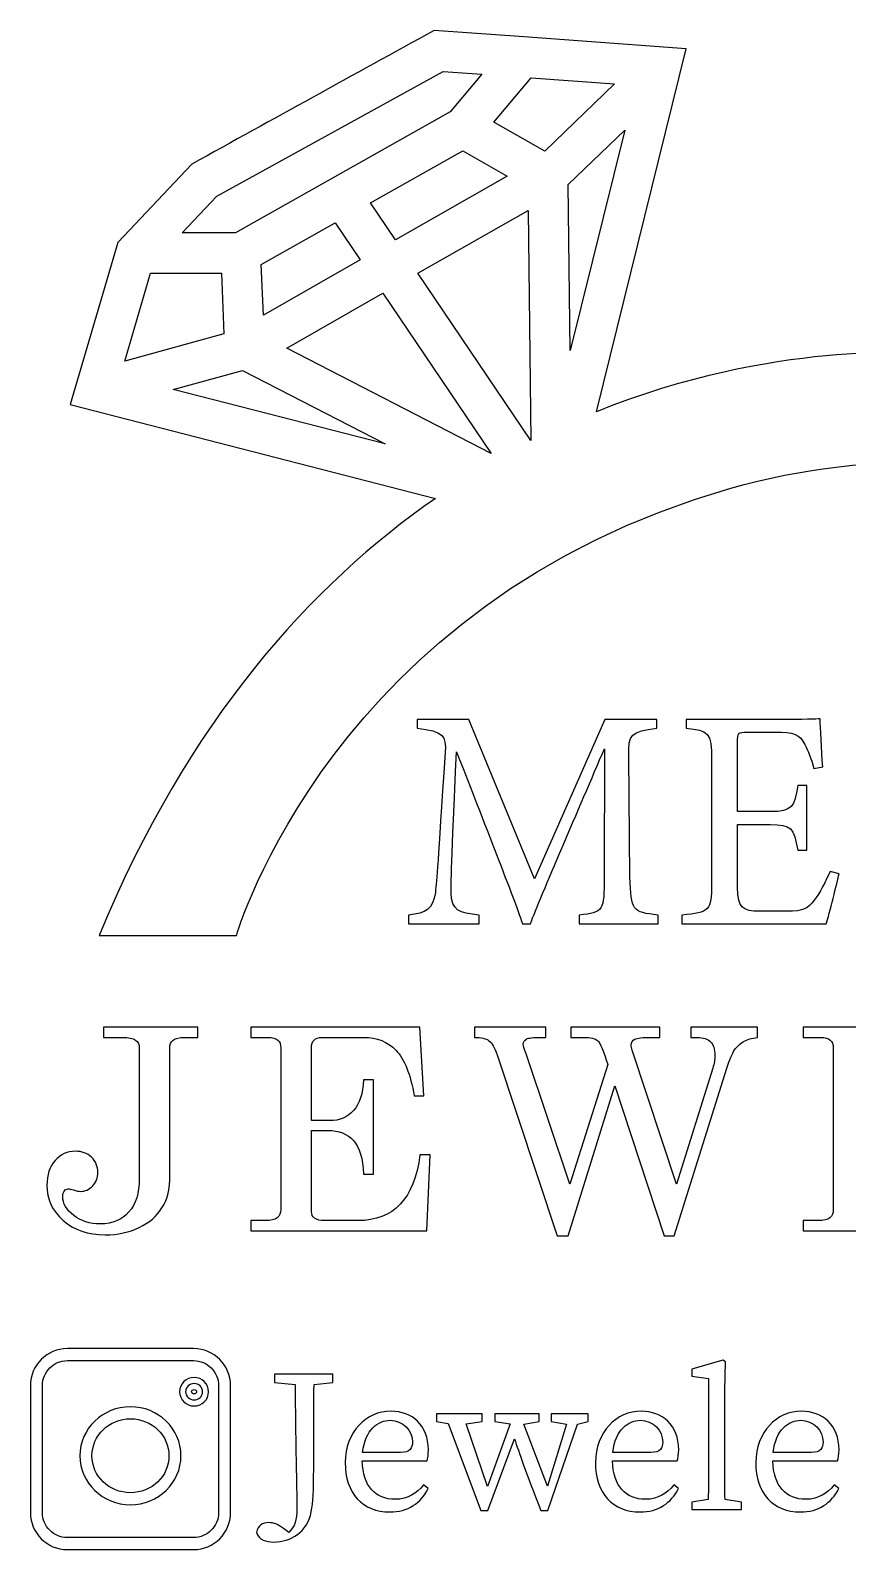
# Model space of a CAD drawing. Header units: millimetres. Extents: x -17.1 to 16.5, y -15.5 to 14.9.
# Drawn here: x -17.11 to -0.79, y -15.49 to 14.86 of the extents above; entities that cross this region are included whole.
import ezdxf

# ---------------------------------------------------------------- set-up
doc = ezdxf.new("R2010")
doc.units = ezdxf.units.MM
doc.header["$MEASUREMENT"] = 0
doc.layers.add('Layer 1', color=7, linetype='Continuous')

msp = doc.modelspace()

# ---------------------------------------------------------------- linework, layer by layer
at = {"layer": 'Layer 1', "color": 250}
for points, knots in [([(-7.252, 14.7258), (-7.252, 14.7258), (-4.0092, 14.49), (-4.0092, 14.49), (-4.0092, 14.49), (-5.8052, 7.2392), (-5.8052, 7.2392), (-2.2416, 8.6706), (0.6882, 8.3965), (0.6882, 8.3965), (12.1917, 7.9929), (15.6627, -3.2279), (15.6627, -3.2279), (15.6627, -3.2279), (13.241, -3.2279), (13.241, -3.2279), (11.4279, 1.6344), (8.1954, 4.0357), (5.4645, 5.2215), (2.7535, 6.399), (-0.2757, 6.5172), (-3.1186, 5.708), (-11.08, 3.4419), (-12.9946, -3.2279), (-12.9946, -3.2279), (-12.9946, -3.2279), (-15.7391, -3.2279), (-15.7391, -3.2279), (-13.9593, 1.0712), (-11.4967, 3.7901), (-9.0196, 5.5075), (-9.0196, 5.5075), (-16.3179, 7.3804), (-16.3179, 7.3804), (-16.3179, 7.3804), (-15.3662, 10.6161), (-15.3662, 10.6161), (-15.3662, 10.6161), (-13.8843, 12.1853), (-13.8843, 12.1853), (-12.2714, 13.0768), (-10.6577, 13.9672), (-9.0433, 14.856), (-9.0433, 14.856), (-7.252, 14.7258), (-7.252, 14.7258)], [0, 0, 0, 0, 0.0666667, 0.0666667, 0.0666667, 0.1333333, 0.1333333, 0.1333333, 0.2, 0.2, 0.2, 0.2666667, 0.2666667, 0.2666667, 0.3333333, 0.3333333, 0.3333333, 0.4, 0.4, 0.4, 0.4666667, 0.4666667, 0.4666667, 0.5333333, 0.5333333, 0.5333333, 0.6, 0.6, 0.6, 0.6666667, 0.6666667, 0.6666667, 0.7333333, 0.7333333, 0.7333333, 0.8, 0.8, 0.8, 0.8666667, 0.8666667, 0.8666667, 0.9333333, 0.9333333, 0.9333333, 1, 1, 1, 1]), ([(-13.3872, 11.5411), (-13.3872, 11.5411), (-14.0749, 10.8129), (-14.0749, 10.8129), (-14.0749, 10.8129), (-13.0139, 10.8129), (-13.0139, 10.8129), (-13.0139, 10.8129), (-8.7268, 13.2294), (-8.7268, 13.2294), (-8.7268, 13.2294), (-8.0942, 13.9806), (-8.0942, 13.9806), (-8.0942, 13.9806), (-8.864, 14.0365), (-8.864, 14.0365), (-8.864, 14.0365), (-13.3872, 11.5411), (-13.3872, 11.5411)], [0, 0, 0, 0, 0.1666667, 0.1666667, 0.1666667, 0.3333333, 0.3333333, 0.3333333, 0.5, 0.5, 0.5, 0.6666667, 0.6666667, 0.6666667, 0.8333333, 0.8333333, 0.8333333, 1, 1, 1, 1]), ([(-5.441, 13.7876), (-5.441, 13.7876), (-7.1065, 13.9087), (-7.1065, 13.9087), (-7.1065, 13.9087), (-7.8526, 13.0228), (-7.8526, 13.0228), (-7.8526, 13.0228), (-6.8357, 12.4427), (-6.8357, 12.4427), (-6.8357, 12.4427), (-5.441, 13.7876), (-5.441, 13.7876)], [0, 0, 0, 0, 0.25, 0.25, 0.25, 0.5, 0.5, 0.5, 0.75, 0.75, 0.75, 1, 1, 1, 1]), ([(-6.3304, 8.4615), (-6.3304, 8.4615), (-5.2395, 12.8658), (-5.2395, 12.8658), (-5.2395, 12.8658), (-6.3708, 11.7749), (-6.3708, 11.7749), (-6.3708, 11.7749), (-6.3304, 8.4615), (-6.3304, 8.4615)], [0, 0, 0, 0, 0.3333333, 0.3333333, 0.3333333, 0.6666667, 0.6666667, 0.6666667, 1, 1, 1, 1]), ([(-8.4703, 12.4505), (-8.4703, 12.4505), (-10.3182, 11.4088), (-10.3182, 11.4088), (-10.3182, 11.4088), (-9.8196, 10.6708), (-9.8196, 10.6708), (-9.8196, 10.6708), (-7.5853, 11.9441), (-7.5853, 11.9441), (-7.5853, 11.9441), (-8.4703, 12.4505), (-8.4703, 12.4505)], [0, 0, 0, 0, 0.25, 0.25, 0.25, 0.5, 0.5, 0.5, 0.75, 0.75, 0.75, 1, 1, 1, 1]), ([(-7.167, 11.2578), (-7.167, 11.2578), (-9.3686, 10.0032), (-9.3686, 10.0032), (-9.3686, 10.0032), (-7.111, 6.6614), (-7.111, 6.6614), (-7.111, 6.6614), (-7.167, 11.2578), (-7.167, 11.2578)], [0, 0, 0, 0, 0.3333333, 0.3333333, 0.3333333, 0.6666667, 0.6666667, 0.6666667, 1, 1, 1, 1]), ([(-11.0216, 11.0124), (-11.0216, 11.0124), (-12.4977, 10.1803), (-12.4977, 10.1803), (-12.4977, 10.1803), (-12.4551, 9.1689), (-12.4551, 9.1689), (-12.4551, 9.1689), (-10.5209, 10.2712), (-10.5209, 10.2712), (-10.5209, 10.2712), (-11.0216, 11.0124), (-11.0216, 11.0124)], [0, 0, 0, 0, 0.25, 0.25, 0.25, 0.5, 0.5, 0.5, 0.75, 0.75, 0.75, 1, 1, 1, 1]), ([(-14.7077, 10.0073), (-14.7077, 10.0073), (-15.2258, 8.2457), (-15.2258, 8.2457), (-15.2258, 8.2457), (-13.2431, 8.7956), (-13.2431, 8.7956), (-13.2431, 8.7956), (-13.2942, 10.0073), (-13.2942, 10.0073), (-13.2942, 10.0073), (-14.7077, 10.0073), (-14.7077, 10.0073)], [0, 0, 0, 0, 0.25, 0.25, 0.25, 0.5, 0.5, 0.5, 0.75, 0.75, 0.75, 1, 1, 1, 1]), ([(-10.0698, 9.6036), (-10.0698, 9.6036), (-11.9867, 8.5112), (-11.9867, 8.5112), (-11.9867, 8.5112), (-7.9088, 6.4046), (-7.9088, 6.4046), (-7.9088, 6.4046), (-10.0698, 9.6036), (-10.0698, 9.6036)], [0, 0, 0, 0, 0.3333333, 0.3333333, 0.3333333, 0.6666667, 0.6666667, 0.6666667, 1, 1, 1, 1]), ([(-14.2593, 7.6802), (-14.2593, 7.6802), (-10.0261, 6.5938), (-10.0261, 6.5938), (-10.0261, 6.5938), (-12.8733, 8.0646), (-12.8733, 8.0646), (-12.8733, 8.0646), (-14.2593, 7.6802), (-14.2593, 7.6802)], [0, 0, 0, 0, 0.3333333, 0.3333333, 0.3333333, 0.6666667, 0.6666667, 0.6666667, 1, 1, 1, 1]), ([(-6.1503, -2.9925), (-6.1503, -2.9925), (-6.1503, -2.8166), (-6.1503, -2.8166), (-5.6639, -2.7665), (-5.6459, -2.7287), (-5.652, -2.0566), (-5.652, -2.0566), (-5.6459, 0.5064), (-5.6459, 0.5064), (-6.1324, -0.6432), (-6.9155, -2.4397), (-7.1231, -2.9925), (-7.1231, -2.9925), (-7.2774, -2.9925), (-7.2774, -2.9925), (-7.4791, -2.4211), (-8.1494, -0.6933), (-8.6002, 0.4436), (-8.7011, -1.7551), (-8.707, -2.2511), (-8.707, -2.3708), (-8.7011, -2.7224), (-8.5528, -2.7728), (-8.1494, -2.8166), (-8.1494, -2.8166), (-8.1494, -2.9925), (-8.1494, -2.9925), (-8.1494, -2.9925), (-9.5553, -2.9925), (-9.5553, -2.9925), (-9.5553, -2.9925), (-9.5553, -2.8166), (-9.5553, -2.8166), (-9.2112, -2.7789), (-9.0688, -2.7036), (-9.0213, -2.3646), (-8.9859, -2.0879), (-8.9798, -1.8618), (-8.8256, 0.4311), (-8.8019, 0.7578), (-8.8613, 0.8646), (-9.3832, 0.9149), (-9.3832, 0.9149), (-9.3832, 1.0907), (-9.3832, 1.0907), (-9.3832, 1.0907), (-8.351, 1.0907), (-8.351, 1.0907), (-8.351, 1.0907), (-7.0401, -2.094), (-7.0401, -2.094), (-7.0401, -2.094), (-5.6342, 1.0907), (-5.6342, 1.0907), (-5.6342, 1.0907), (-4.5961, 1.0907), (-4.5961, 1.0907), (-4.5961, 1.0907), (-4.5961, 0.9149), (-4.5961, 0.9149), (-5.1063, 0.8519), (-5.1715, 0.7956), (-5.1598, 0.3557), (-5.1598, 0.3557), (-5.1359, -2.0566), (-5.1359, -2.0566), (-5.1122, -2.7287), (-5.0944, -2.7601), (-4.5723, -2.8166), (-4.5723, -2.8166), (-4.5723, -2.9925), (-4.5723, -2.9925), (-4.5723, -2.9925), (-6.1503, -2.9925), (-6.1503, -2.9925)], [0, 0, 0, 0, 0.04, 0.04, 0.04, 0.08, 0.08, 0.08, 0.12, 0.12, 0.12, 0.16, 0.16, 0.16, 0.2, 0.2, 0.2, 0.24, 0.24, 0.24, 0.28, 0.28, 0.28, 0.32, 0.32, 0.32, 0.36, 0.36, 0.36, 0.4, 0.4, 0.4, 0.44, 0.44, 0.44, 0.48, 0.48, 0.48, 0.52, 0.52, 0.52, 0.56, 0.56, 0.56, 0.6, 0.6, 0.6, 0.64, 0.64, 0.64, 0.68, 0.68, 0.68, 0.72, 0.72, 0.72, 0.76, 0.76, 0.76, 0.8, 0.8, 0.8, 0.84, 0.84, 0.84, 0.88, 0.88, 0.88, 0.92, 0.92, 0.92, 0.96, 0.96, 0.96, 1, 1, 1, 1]), ([(-0.9583, -1.9939), (-0.994, -2.1572), (-1.1541, -2.8041), (-1.2134, -2.9925), (-1.2134, -2.9925), (-4.0963, -2.9925), (-4.0963, -2.9925), (-4.0963, -2.9925), (-4.0963, -2.8166), (-4.0963, -2.8166), (-3.5447, -2.7728), (-3.5031, -2.7162), (-3.5031, -2.2009), (-3.5031, -2.2009), (-3.5031, 0.2803), (-3.5031, 0.2803), (-3.5031, 0.8394), (-3.5684, 0.8708), (-4.0134, 0.9149), (-4.0134, 0.9149), (-4.0134, 1.0907), (-4.0134, 1.0907), (-4.0134, 1.0907), (-2.1981, 1.0907), (-2.1981, 1.0907), (-1.6405, 1.0907), (-1.4091, 1.0969), (-1.3379, 1.1033), (-1.332, 0.9462), (-1.3083, 0.4752), (-1.2844, 0.1421), (-1.2844, 0.1421), (-1.4623, 0.1108), (-1.4623, 0.1108), (-1.5158, 0.3244), (-1.5752, 0.4562), (-1.6405, 0.5882), (-1.7355, 0.7956), (-1.8719, 0.8394), (-2.2277, 0.8394), (-2.2277, 0.8394), (-2.7912, 0.8394), (-2.7912, 0.8394), (-2.9752, 0.8394), (-2.987, 0.8206), (-2.987, 0.6385), (-2.987, 0.6385), (-2.987, -0.7498), (-2.987, -0.7498), (-2.987, -0.7498), (-2.3286, -0.7498), (-2.3286, -0.7498), (-1.8836, -0.7498), (-1.854, -0.6558), (-1.7829, -0.2286), (-1.7829, -0.2286), (-1.599, -0.2286), (-1.599, -0.2286), (-1.599, -0.2286), (-1.599, -1.5226), (-1.599, -1.5226), (-1.599, -1.5226), (-1.7829, -1.5226), (-1.7829, -1.5226), (-1.8601, -1.0702), (-1.9073, -1.0075), (-2.3345, -1.0075), (-2.3345, -1.0075), (-2.987, -1.0075), (-2.987, -1.0075), (-2.987, -1.0075), (-2.987, -2.2578), (-2.987, -2.2578), (-2.987, -2.6974), (-2.8565, -2.7348), (-2.5598, -2.7415), (-2.5598, -2.7415), (-2.0083, -2.7415), (-2.0083, -2.7415), (-1.6465, -2.7415), (-1.5872, -2.6849), (-1.4566, -2.5213), (-1.344, -2.3894), (-1.2194, -2.132), (-1.1362, -1.9436), (-1.1362, -1.9436), (-0.9583, -1.9939), (-0.9583, -1.9939)], [0, 0, 0, 0, 0.0344828, 0.0344828, 0.0344828, 0.0689655, 0.0689655, 0.0689655, 0.1034483, 0.1034483, 0.1034483, 0.137931, 0.137931, 0.137931, 0.1724138, 0.1724138, 0.1724138, 0.2068966, 0.2068966, 0.2068966, 0.2413793, 0.2413793, 0.2413793, 0.2758621, 0.2758621, 0.2758621, 0.3103448, 0.3103448, 0.3103448, 0.3448276, 0.3448276, 0.3448276, 0.3793103, 0.3793103, 0.3793103, 0.4137931, 0.4137931, 0.4137931, 0.4482759, 0.4482759, 0.4482759, 0.4827586, 0.4827586, 0.4827586, 0.5172414, 0.5172414, 0.5172414, 0.5517241, 0.5517241, 0.5517241, 0.5862069, 0.5862069, 0.5862069, 0.6206897, 0.6206897, 0.6206897, 0.6551724, 0.6551724, 0.6551724, 0.6896552, 0.6896552, 0.6896552, 0.7241379, 0.7241379, 0.7241379, 0.7586207, 0.7586207, 0.7586207, 0.7931034, 0.7931034, 0.7931034, 0.8275862, 0.8275862, 0.8275862, 0.862069, 0.862069, 0.862069, 0.8965517, 0.8965517, 0.8965517, 0.9310345, 0.9310345, 0.9310345, 0.9655172, 0.9655172, 0.9655172, 1, 1, 1, 1]), ([(-15.6494, -5.0541), (-15.6494, -5.0541), (-13.7638, -5.0541), (-13.7638, -5.0541), (-13.7638, -5.0541), (-13.7638, -5.2606), (-13.7638, -5.2606), (-13.7638, -5.2606), (-14.032, -5.2606), (-14.032, -5.2606), (-14.1377, -5.2606), (-14.2132, -5.2786), (-14.2584, -5.3156), (-14.3035, -5.3523), (-14.3261, -5.4056), (-14.3261, -5.4751), (-14.3261, -5.4751), (-14.3261, -8.116), (-14.3261, -8.116), (-14.3261, -8.3199), (-14.3779, -8.5037), (-14.4818, -8.6681), (-14.5855, -8.8325), (-14.7374, -8.9626), (-14.9372, -9.0589), (-15.1372, -9.1557), (-15.363, -9.2036), (-15.6147, -9.2036), (-15.957, -9.2036), (-16.2366, -9.1076), (-16.4538, -8.916), (-16.6709, -8.7242), (-16.7795, -8.4895), (-16.7795, -8.2123), (-16.7795, -8.007), (-16.7247, -7.8426), (-16.6151, -7.7195), (-16.5056, -7.5967), (-16.3711, -7.535), (-16.2116, -7.535), (-16.0809, -7.535), (-15.9734, -7.5748), (-15.8886, -7.6548), (-15.8041, -7.7346), (-15.7618, -7.8359), (-15.7618, -7.959), (-15.7618, -8.0655), (-15.7964, -8.1551), (-15.8655, -8.2274), (-15.9348, -8.3002), (-16.0146, -8.3362), (-16.105, -8.3362), (-16.1396, -8.3362), (-16.1877, -8.3269), (-16.2491, -8.3086), (-16.3009, -8.2941), (-16.3357, -8.2867), (-16.3529, -8.2867), (-16.3855, -8.2867), (-16.4116, -8.2998), (-16.4307, -8.3251), (-16.4518, -8.3509), (-16.4624, -8.3898), (-16.4624, -8.4409), (-16.4624, -8.5784), (-16.3898, -8.7037), (-16.2447, -8.817), (-16.0996, -8.9298), (-15.9213, -8.9859), (-15.71, -8.9859), (-15.4697, -8.9859), (-15.2804, -8.9069), (-15.1419, -8.7478), (-15.0035, -8.589), (-14.9343, -8.3676), (-14.9343, -8.0832), (-14.9343, -8.0832), (-14.9343, -5.4751), (-14.9343, -5.4751), (-14.9343, -5.4038), (-14.9598, -5.3502), (-15.0108, -5.3143), (-15.0618, -5.2783), (-15.1488, -5.2606), (-15.2718, -5.2606), (-15.2718, -5.2606), (-15.6494, -5.2606), (-15.6494, -5.2606), (-15.6494, -5.2606), (-15.6494, -5.0541), (-15.6494, -5.0541)], [0, 0, 0, 0, 0.0333333, 0.0333333, 0.0333333, 0.0666667, 0.0666667, 0.0666667, 0.1, 0.1, 0.1, 0.1333333, 0.1333333, 0.1333333, 0.1666667, 0.1666667, 0.1666667, 0.2, 0.2, 0.2, 0.2333333, 0.2333333, 0.2333333, 0.2666667, 0.2666667, 0.2666667, 0.3, 0.3, 0.3, 0.3333333, 0.3333333, 0.3333333, 0.3666667, 0.3666667, 0.3666667, 0.4, 0.4, 0.4, 0.4333333, 0.4333333, 0.4333333, 0.4666667, 0.4666667, 0.4666667, 0.5, 0.5, 0.5, 0.5333333, 0.5333333, 0.5333333, 0.5666667, 0.5666667, 0.5666667, 0.6, 0.6, 0.6, 0.6333333, 0.6333333, 0.6333333, 0.6666667, 0.6666667, 0.6666667, 0.7, 0.7, 0.7, 0.7333333, 0.7333333, 0.7333333, 0.7666667, 0.7666667, 0.7666667, 0.8, 0.8, 0.8, 0.8333333, 0.8333333, 0.8333333, 0.8666667, 0.8666667, 0.8666667, 0.9, 0.9, 0.9, 0.9333333, 0.9333333, 0.9333333, 0.9666667, 0.9666667, 0.9666667, 1, 1, 1, 1]), ([(-12.7087, -5.0541), (-12.7087, -5.0541), (-9.3297, -5.0541), (-9.3297, -5.0541), (-9.3297, -5.0541), (-9.2491, -6.428), (-9.2491, -6.428), (-9.2491, -6.428), (-9.4421, -6.428), (-9.4421, -6.428), (-9.5189, -5.9947), (-9.6404, -5.6917), (-9.8062, -5.5192), (-9.9723, -5.347), (-10.1886, -5.2606), (-10.4556, -5.2606), (-10.4556, -5.2606), (-11.2904, -5.2606), (-11.2904, -5.2606), (-11.3576, -5.2606), (-11.4086, -5.2779), (-11.4431, -5.3129), (-11.4777, -5.3477), (-11.4949, -5.4011), (-11.4949, -5.4723), (-11.4949, -5.4723), (-11.4949, -6.9237), (-11.4949, -6.9237), (-11.4949, -6.9237), (-11.1297, -6.9237), (-11.1297, -6.9237), (-10.9341, -6.9237), (-10.7757, -6.8565), (-10.654, -6.7225), (-10.5322, -6.5885), (-10.4666, -6.3828), (-10.4571, -6.1058), (-10.4571, -6.1058), (-10.2581, -6.1058), (-10.2581, -6.1058), (-10.2581, -6.1058), (-10.2581, -7.9922), (-10.2581, -7.9922), (-10.2581, -7.9922), (-10.4571, -7.9922), (-10.4571, -7.9922), (-10.4666, -7.6799), (-10.5331, -7.4563), (-10.6569, -7.3215), (-10.7804, -7.1867), (-10.9486, -7.1191), (-11.1614, -7.1191), (-11.1614, -7.1191), (-11.4949, -7.1191), (-11.4949, -7.1191), (-11.4949, -7.1191), (-11.4949, -8.7383), (-11.4949, -8.7383), (-11.4949, -8.7972), (-11.4742, -8.842), (-11.433, -8.8734), (-11.3917, -8.9045), (-11.3232, -8.9203), (-11.227, -8.9203), (-11.227, -8.9203), (-10.5679, -8.9203), (-10.5679, -8.9203), (-9.8517, -8.9203), (-9.4393, -8.4829), (-9.3297, -7.6094), (-9.3297, -7.6094), (-9.122, -7.6094), (-9.122, -7.6094), (-9.122, -7.6094), (-9.1942, -9.1267), (-9.1942, -9.1267), (-9.1942, -9.1267), (-12.7087, -9.1267), (-12.7087, -9.1267), (-12.7087, -9.1267), (-12.7087, -8.9203), (-12.7087, -8.9203), (-12.7087, -8.9203), (-12.4175, -8.9203), (-12.4175, -8.9203), (-12.3042, -8.9203), (-12.2243, -8.9013), (-12.1783, -8.864), (-12.1321, -8.8262), (-12.1089, -8.7715), (-12.1089, -8.6998), (-12.1089, -8.6998), (-12.1089, -5.4723), (-12.1089, -5.4723), (-12.1089, -5.4011), (-12.1292, -5.3477), (-12.1694, -5.3129), (-12.2099, -5.2779), (-12.2733, -5.2606), (-12.3597, -5.2606), (-12.3597, -5.2606), (-12.7087, -5.2606), (-12.7087, -5.2606), (-12.7087, -5.2606), (-12.7087, -5.0541), (-12.7087, -5.0541)], [0, 0, 0, 0, 0.0285714, 0.0285714, 0.0285714, 0.0571429, 0.0571429, 0.0571429, 0.0857143, 0.0857143, 0.0857143, 0.1142857, 0.1142857, 0.1142857, 0.1428571, 0.1428571, 0.1428571, 0.1714286, 0.1714286, 0.1714286, 0.2, 0.2, 0.2, 0.2285714, 0.2285714, 0.2285714, 0.2571429, 0.2571429, 0.2571429, 0.2857143, 0.2857143, 0.2857143, 0.3142857, 0.3142857, 0.3142857, 0.3428571, 0.3428571, 0.3428571, 0.3714286, 0.3714286, 0.3714286, 0.4, 0.4, 0.4, 0.4285714, 0.4285714, 0.4285714, 0.4571429, 0.4571429, 0.4571429, 0.4857143, 0.4857143, 0.4857143, 0.5142857, 0.5142857, 0.5142857, 0.5428571, 0.5428571, 0.5428571, 0.5714286, 0.5714286, 0.5714286, 0.6, 0.6, 0.6, 0.6285714, 0.6285714, 0.6285714, 0.6571429, 0.6571429, 0.6571429, 0.6857143, 0.6857143, 0.6857143, 0.7142857, 0.7142857, 0.7142857, 0.7428571, 0.7428571, 0.7428571, 0.7714286, 0.7714286, 0.7714286, 0.8, 0.8, 0.8, 0.8285714, 0.8285714, 0.8285714, 0.8571429, 0.8571429, 0.8571429, 0.8857143, 0.8857143, 0.8857143, 0.9142857, 0.9142857, 0.9142857, 0.9428571, 0.9428571, 0.9428571, 0.9714286, 0.9714286, 0.9714286, 1, 1, 1, 1]), ([(-8.2399, -5.0541), (-8.2399, -5.0541), (-6.8158, -5.0541), (-6.8158, -5.0541), (-6.8158, -5.0541), (-6.8158, -5.2606), (-6.8158, -5.2606), (-6.8158, -5.2606), (-6.9164, -5.2606), (-6.9164, -5.2606), (-7.0657, -5.2606), (-7.1609, -5.2715), (-7.2023, -5.2935), (-7.2435, -5.3156), (-7.2642, -5.3505), (-7.2642, -5.3982), (-7.2642, -5.4314), (-7.2497, -5.4832), (-7.2209, -5.5551), (-7.2209, -5.5551), (-7.2035, -5.6074), (-7.2035, -5.6074), (-7.2035, -5.6074), (-6.3357, -8.1928), (-6.3357, -8.1928), (-6.3357, -8.1928), (-5.574, -5.805), (-5.574, -5.805), (-5.6629, -5.5336), (-5.7307, -5.3749), (-5.7778, -5.329), (-5.8248, -5.2835), (-5.9181, -5.2606), (-6.0582, -5.2606), (-6.0582, -5.2606), (-6.317, -5.2606), (-6.317, -5.2606), (-6.317, -5.2606), (-6.317, -5.0541), (-6.317, -5.0541), (-6.317, -5.0541), (-4.5383, -5.0541), (-4.5383, -5.0541), (-4.5383, -5.0541), (-4.5383, -5.2606), (-4.5383, -5.2606), (-4.5383, -5.2606), (-4.7225, -5.2606), (-4.7225, -5.2606), (-4.8837, -5.2606), (-4.9885, -5.2729), (-5.0366, -5.2976), (-5.0844, -5.3224), (-5.1085, -5.3597), (-5.1085, -5.4095), (-5.1085, -5.4479), (-5.1027, -5.4832), (-5.0911, -5.5164), (-5.0911, -5.5164), (-4.2079, -8.1928), (-4.2079, -8.1928), (-4.2079, -8.1928), (-3.4809, -5.8773), (-3.4809, -5.8773), (-3.4521, -5.7873), (-3.4376, -5.7012), (-3.4376, -5.6184), (-3.4376, -5.4956), (-3.467, -5.4052), (-3.5255, -5.3473), (-3.5841, -5.2896), (-3.6718, -5.2606), (-3.7887, -5.2606), (-3.7887, -5.2606), (-3.9212, -5.2606), (-3.9212, -5.2606), (-3.9212, -5.2606), (-3.9212, -5.0541), (-3.9212, -5.0541), (-3.9212, -5.0541), (-2.5835, -5.0541), (-2.5835, -5.0541), (-2.5835, -5.0541), (-2.5835, -5.2606), (-2.5835, -5.2606), (-2.7008, -5.2754), (-2.7941, -5.3023), (-2.8634, -5.3417), (-2.9326, -5.3809), (-2.9927, -5.4377), (-3.0438, -5.511), (-3.0948, -5.5848), (-3.146, -5.7066), (-3.1981, -5.8773), (-3.1981, -5.8773), (-4.2486, -9.223), (-4.2486, -9.223), (-4.2486, -9.223), (-4.4538, -9.223), (-4.4538, -9.223), (-4.4538, -9.223), (-5.4347, -6.2301), (-5.4347, -6.2301), (-5.4347, -6.2301), (-6.3704, -9.223), (-6.3704, -9.223), (-6.3704, -9.223), (-6.5863, -9.223), (-6.5863, -9.223), (-6.5863, -9.223), (-7.787, -5.6074), (-7.787, -5.6074), (-7.8352, -5.4662), (-7.8894, -5.3728), (-7.95, -5.328), (-8.0106, -5.2828), (-8.1074, -5.2606), (-8.2399, -5.2606), (-8.2399, -5.2606), (-8.2399, -5.0541), (-8.2399, -5.0541)], [0, 0, 0, 0, 0.025, 0.025, 0.025, 0.05, 0.05, 0.05, 0.075, 0.075, 0.075, 0.1, 0.1, 0.1, 0.125, 0.125, 0.125, 0.15, 0.15, 0.15, 0.175, 0.175, 0.175, 0.2, 0.2, 0.2, 0.225, 0.225, 0.225, 0.25, 0.25, 0.25, 0.275, 0.275, 0.275, 0.3, 0.3, 0.3, 0.325, 0.325, 0.325, 0.35, 0.35, 0.35, 0.375, 0.375, 0.375, 0.4, 0.4, 0.4, 0.425, 0.425, 0.425, 0.45, 0.45, 0.45, 0.475, 0.475, 0.475, 0.5, 0.5, 0.5, 0.525, 0.525, 0.525, 0.55, 0.55, 0.55, 0.575, 0.575, 0.575, 0.6, 0.6, 0.6, 0.625, 0.625, 0.625, 0.65, 0.65, 0.65, 0.675, 0.675, 0.675, 0.7, 0.7, 0.7, 0.725, 0.725, 0.725, 0.75, 0.75, 0.75, 0.775, 0.775, 0.775, 0.8, 0.8, 0.8, 0.825, 0.825, 0.825, 0.85, 0.85, 0.85, 0.875, 0.875, 0.875, 0.9, 0.9, 0.9, 0.925, 0.925, 0.925, 0.95, 0.95, 0.95, 0.975, 0.975, 0.975, 1, 1, 1, 1]), ([(-1.6724, -5.0541), (-1.6724, -5.0541), (1.7062, -5.0541), (1.7062, -5.0541), (1.7062, -5.0541), (1.7875, -6.428), (1.7875, -6.428), (1.7875, -6.428), (1.5939, -6.428), (1.5939, -6.428), (1.5174, -5.9947), (1.3961, -5.6917), (1.2301, -5.5192), (1.064, -5.347), (0.8476, -5.2606), (0.5803, -5.2606), (0.5803, -5.2606), (-0.2542, -5.2606), (-0.2542, -5.2606), (-0.3215, -5.2606), (-0.3725, -5.2779), (-0.4069, -5.3129), (-0.4415, -5.3477), (-0.4587, -5.4011), (-0.4587, -5.4723), (-0.4587, -5.4723), (-0.4587, -6.9237), (-0.4587, -6.9237), (-0.4587, -6.9237), (-0.0935, -6.9237), (-0.0935, -6.9237), (0.102, -6.9237), (0.2606, -6.8565), (0.3823, -6.7225), (0.5038, -6.5885), (0.5693, -6.3828), (0.5789, -6.1058), (0.5789, -6.1058), (0.7781, -6.1058), (0.7781, -6.1058), (0.7781, -6.1058), (0.7781, -7.9922), (0.7781, -7.9922), (0.7781, -7.9922), (0.5789, -7.9922), (0.5789, -7.9922), (0.5693, -7.6799), (0.5032, -7.4563), (0.3791, -7.3215), (0.2558, -7.1867), (0.0875, -7.1191), (-0.1252, -7.1191), (-0.1252, -7.1191), (-0.4587, -7.1191), (-0.4587, -7.1191), (-0.4587, -7.1191), (-0.4587, -8.7383), (-0.4587, -8.7383), (-0.4587, -8.7972), (-0.4381, -8.842), (-0.3969, -8.8734), (-0.3555, -8.9045), (-0.287, -8.9203), (-0.1908, -8.9203), (-0.1908, -8.9203), (0.4687, -8.9203), (0.4687, -8.9203), (1.1846, -8.9203), (1.5973, -8.4829), (1.7062, -7.6094), (1.7062, -7.6094), (1.9143, -7.6094), (1.9143, -7.6094), (1.9143, -7.6094), (1.8419, -9.1267), (1.8419, -9.1267), (1.8419, -9.1267), (-1.6724, -9.1267), (-1.6724, -9.1267), (-1.6724, -9.1267), (-1.6724, -8.9203), (-1.6724, -8.9203), (-1.6724, -8.9203), (-1.3813, -8.9203), (-1.3813, -8.9203), (-1.2679, -8.9203), (-1.188, -8.9013), (-1.142, -8.864), (-1.0959, -8.8262), (-1.0728, -8.7715), (-1.0728, -8.6998), (-1.0728, -8.6998), (-1.0728, -5.4723), (-1.0728, -5.4723), (-1.0728, -5.4011), (-1.0929, -5.3477), (-1.1333, -5.3129), (-1.1738, -5.2779), (-1.2372, -5.2606), (-1.3236, -5.2606), (-1.3236, -5.2606), (-1.6724, -5.2606), (-1.6724, -5.2606), (-1.6724, -5.2606), (-1.6724, -5.0541), (-1.6724, -5.0541)], [0, 0, 0, 0, 0.0285714, 0.0285714, 0.0285714, 0.0571429, 0.0571429, 0.0571429, 0.0857143, 0.0857143, 0.0857143, 0.1142857, 0.1142857, 0.1142857, 0.1428571, 0.1428571, 0.1428571, 0.1714286, 0.1714286, 0.1714286, 0.2, 0.2, 0.2, 0.2285714, 0.2285714, 0.2285714, 0.2571429, 0.2571429, 0.2571429, 0.2857143, 0.2857143, 0.2857143, 0.3142857, 0.3142857, 0.3142857, 0.3428571, 0.3428571, 0.3428571, 0.3714286, 0.3714286, 0.3714286, 0.4, 0.4, 0.4, 0.4285714, 0.4285714, 0.4285714, 0.4571429, 0.4571429, 0.4571429, 0.4857143, 0.4857143, 0.4857143, 0.5142857, 0.5142857, 0.5142857, 0.5428571, 0.5428571, 0.5428571, 0.5714286, 0.5714286, 0.5714286, 0.6, 0.6, 0.6, 0.6285714, 0.6285714, 0.6285714, 0.6571429, 0.6571429, 0.6571429, 0.6857143, 0.6857143, 0.6857143, 0.7142857, 0.7142857, 0.7142857, 0.7428571, 0.7428571, 0.7428571, 0.7714286, 0.7714286, 0.7714286, 0.8, 0.8, 0.8, 0.8285714, 0.8285714, 0.8285714, 0.8571429, 0.8571429, 0.8571429, 0.8857143, 0.8857143, 0.8857143, 0.9142857, 0.9142857, 0.9142857, 0.9428571, 0.9428571, 0.9428571, 0.9714286, 0.9714286, 0.9714286, 1, 1, 1, 1]), ([(-13.8504, -15.4927), (-13.8504, -15.4927), (-16.3716, -15.4927), (-16.3716, -15.4927), (-16.5751, -15.4927), (-16.7595, -15.41), (-16.8931, -15.2765), (-17.027, -15.1425), (-17.1097, -14.958), (-17.1097, -14.7545), (-17.1097, -14.7545), (-17.1097, -12.216), (-17.1097, -12.216), (-17.1097, -12.0124), (-17.027, -11.8278), (-16.8934, -11.6942), (-16.7599, -11.5607), (-16.5753, -11.478), (-16.3716, -11.478), (-16.3716, -11.478), (-13.8504, -11.478), (-13.8504, -11.478), (-13.6468, -11.478), (-13.4623, -11.5607), (-13.3287, -11.6942), (-13.1947, -11.8278), (-13.112, -12.0124), (-13.112, -12.216), (-13.112, -12.216), (-13.112, -14.7545), (-13.112, -14.7545), (-13.112, -14.9582), (-13.1947, -15.1429), (-13.3283, -15.2765), (-13.4623, -15.41), (-13.6468, -15.4927), (-13.8504, -15.4927)], [0, 0, 0, 0, 0.0833333, 0.0833333, 0.0833333, 0.1666667, 0.1666667, 0.1666667, 0.25, 0.25, 0.25, 0.3333333, 0.3333333, 0.3333333, 0.4166667, 0.4166667, 0.4166667, 0.5, 0.5, 0.5, 0.5833333, 0.5833333, 0.5833333, 0.6666667, 0.6666667, 0.6666667, 0.75, 0.75, 0.75, 0.8333333, 0.8333333, 0.8333333, 0.9166667, 0.9166667, 0.9166667, 1, 1, 1, 1]), ([(-16.3716, -15.2527), (-16.3716, -15.2527), (-13.8504, -15.2527), (-13.8504, -15.2527), (-13.7125, -15.2527), (-13.5878, -15.197), (-13.4977, -15.1071), (-13.4079, -15.0169), (-13.352, -14.8921), (-13.352, -14.7545), (-13.352, -14.7545), (-13.352, -12.216), (-13.352, -12.216), (-13.352, -12.0785), (-13.4079, -11.9538), (-13.4979, -11.8638), (-13.5878, -11.7737), (-13.7125, -11.718), (-13.8504, -11.718), (-13.8504, -11.718), (-16.3716, -11.718), (-16.3716, -11.718), (-16.5092, -11.718), (-16.6338, -11.7738), (-16.7238, -11.8638), (-16.8138, -11.9538), (-16.8697, -12.0785), (-16.8697, -12.216), (-16.8697, -12.216), (-16.8697, -14.7545), (-16.8697, -14.7545), (-16.8697, -14.8922), (-16.814, -15.017), (-16.7241, -15.1071), (-16.634, -15.197), (-16.5093, -15.2527), (-16.3716, -15.2527)], [0, 0, 0, 0, 0.0833333, 0.0833333, 0.0833333, 0.1666667, 0.1666667, 0.1666667, 0.25, 0.25, 0.25, 0.3333333, 0.3333333, 0.3333333, 0.4166667, 0.4166667, 0.4166667, 0.5, 0.5, 0.5, 0.5833333, 0.5833333, 0.5833333, 0.6666667, 0.6666667, 0.6666667, 0.75, 0.75, 0.75, 0.8333333, 0.8333333, 0.8333333, 0.9166667, 0.9166667, 0.9166667, 1, 1, 1, 1]), ([(-2.9078, -14.5478), (-2.9078, -14.5478), (-2.9078, -14.6886), (-2.9078, -14.6886), (-2.9078, -14.6886), (-3.23, -14.6886), (-3.23, -14.6886), (-3.23, -14.6886), (-3.5764, -14.6886), (-3.5764, -14.6886), (-3.5764, -14.6886), (-3.8985, -14.6886), (-3.8985, -14.6886), (-3.8985, -14.6886), (-3.8985, -14.5478), (-3.8985, -14.5478), (-3.8985, -14.5478), (-3.5714, -14.4898), (-3.5714, -14.4898), (-3.5667, -14.2743), (-3.5641, -14.0589), (-3.5641, -13.8433), (-3.5641, -13.8433), (-3.5641, -12.0713), (-3.5641, -12.0713), (-3.5641, -12.0713), (-3.8985, -12.0311), (-3.8985, -12.0311), (-3.8985, -12.0311), (-3.8985, -11.8904), (-3.8985, -11.8904), (-3.8985, -11.8904), (-3.2823, -11.709), (-3.2823, -11.709), (-3.2823, -11.709), (-3.226, -11.7414), (-3.226, -11.7414), (-3.226, -11.7414), (-3.2419, -12.313), (-3.2419, -12.313), (-3.2419, -12.313), (-3.2419, -13.8433), (-3.2419, -13.8433), (-3.2419, -14.0588), (-3.2397, -14.2743), (-3.235, -14.4898), (-3.235, -14.4898), (-2.9078, -14.5478), (-2.9078, -14.5478)], [0, 0, 0, 0, 0.0625, 0.0625, 0.0625, 0.125, 0.125, 0.125, 0.1875, 0.1875, 0.1875, 0.25, 0.25, 0.25, 0.3125, 0.3125, 0.3125, 0.375, 0.375, 0.375, 0.4375, 0.4375, 0.4375, 0.5, 0.5, 0.5, 0.5625, 0.5625, 0.5625, 0.625, 0.625, 0.625, 0.6875, 0.6875, 0.6875, 0.75, 0.75, 0.75, 0.8125, 0.8125, 0.8125, 0.875, 0.875, 0.875, 0.9375, 0.9375, 0.9375, 1, 1, 1, 1]), ([(-13.5505, -12.3395), (-13.5505, -12.4184), (-13.5837, -12.4899), (-13.6371, -12.5415), (-13.6892, -12.5919), (-13.7611, -12.6231), (-13.8398, -12.6231), (-13.9185, -12.6231), (-13.9903, -12.5918), (-14.0425, -12.5415), (-14.096, -12.4895), (-14.1291, -12.4182), (-14.1291, -12.3395), (-14.1291, -12.2607), (-14.0959, -12.1891), (-14.0425, -12.1375), (-13.9898, -12.0871), (-13.9182, -12.0558), (-13.8398, -12.0558), (-13.7611, -12.0558), (-13.6892, -12.087), (-13.6371, -12.1374), (-13.5836, -12.1895), (-13.5505, -12.2608), (-13.5505, -12.3395)], [0, 0, 0, 0, 0.125, 0.125, 0.125, 0.25, 0.25, 0.25, 0.375, 0.375, 0.375, 0.5, 0.5, 0.5, 0.625, 0.625, 0.625, 0.75, 0.75, 0.75, 0.875, 0.875, 0.875, 1, 1, 1, 1]), ([(-12.2367, -11.9908), (-12.2367, -11.9908), (-11.826, -11.9908), (-11.826, -11.9908), (-11.826, -11.9908), (-11.4395, -11.9908), (-11.4395, -11.9908), (-11.4395, -11.9908), (-11.0689, -11.9908), (-11.0689, -11.9908), (-11.0689, -11.9908), (-11.0689, -12.1521), (-11.0689, -12.1521), (-11.0689, -12.1521), (-11.4446, -12.1954), (-11.4446, -12.1954), (-11.4515, -12.5375), (-11.4515, -12.887), (-11.4515, -13.2394), (-11.4515, -13.2394), (-11.4515, -13.8793), (-11.4515, -13.8793), (-11.4515, -14.3305), (-11.4596, -14.5358), (-11.4997, -14.7411), (-11.5763, -15.1437), (-11.9145, -15.3408), (-12.2487, -15.3408), (-12.3976, -15.3408), (-12.5547, -15.301), (-12.591, -15.1475), (-12.5669, -15.003), (-12.4741, -14.9542), (-12.3494, -14.9542), (-12.2487, -14.9542), (-12.1641, -14.9867), (-12.0515, -15.071), (-12.0515, -15.071), (-11.9468, -15.1505), (-11.9468, -15.1505), (-11.8277, -15.0391), (-11.7856, -14.8959), (-11.7856, -14.6688), (-11.7856, -14.4353), (-11.8044, -14.0371), (-11.8239, -12.1962), (-11.8239, -12.1962), (-12.2367, -12.1521), (-12.2367, -12.1521), (-12.2367, -12.1521), (-12.2367, -11.9908), (-12.2367, -11.9908)], [0, 0, 0, 0, 0.0588235, 0.0588235, 0.0588235, 0.1176471, 0.1176471, 0.1176471, 0.1764706, 0.1764706, 0.1764706, 0.2352941, 0.2352941, 0.2352941, 0.2941176, 0.2941176, 0.2941176, 0.3529412, 0.3529412, 0.3529412, 0.4117647, 0.4117647, 0.4117647, 0.4705882, 0.4705882, 0.4705882, 0.5294118, 0.5294118, 0.5294118, 0.5882353, 0.5882353, 0.5882353, 0.6470588, 0.6470588, 0.6470588, 0.7058824, 0.7058824, 0.7058824, 0.7647059, 0.7647059, 0.7647059, 0.8235294, 0.8235294, 0.8235294, 0.8823529, 0.8823529, 0.8823529, 0.9411765, 0.9411765, 0.9411765, 1, 1, 1, 1]), ([(-13.6705, -12.3395), (-13.6705, -12.4298), (-13.7463, -12.5031), (-13.8398, -12.5031), (-13.9332, -12.5031), (-14.0091, -12.4298), (-14.0091, -12.3395), (-14.0091, -12.2491), (-13.9332, -12.1758), (-13.8398, -12.1758), (-13.7463, -12.1758), (-13.6705, -12.2491), (-13.6705, -12.3395)], [0, 0, 0, 0, 0.25, 0.25, 0.25, 0.5, 0.5, 0.5, 0.75, 0.75, 0.75, 1, 1, 1, 1]), ([(-13.8031, -12.3689), (-13.7954, -12.3614), (-13.7905, -12.3509), (-13.7905, -12.3395), (-13.7905, -12.3281), (-13.7954, -12.3176), (-13.803, -12.3099), (-13.812, -12.3014), (-13.8251, -12.2958), (-13.8398, -12.2958), (-13.8547, -12.2958), (-13.8678, -12.3012), (-13.8765, -12.3096), (-13.8841, -12.3175), (-13.8891, -12.328), (-13.8891, -12.3395), (-13.8891, -12.3506), (-13.8843, -12.3612), (-13.8766, -12.369), (-13.8675, -12.3776), (-13.8544, -12.3831), (-13.8398, -12.3831), (-13.8251, -12.3831), (-13.812, -12.3775), (-13.8031, -12.3689)], [0, 0, 0, 0, 0.125, 0.125, 0.125, 0.25, 0.25, 0.25, 0.375, 0.375, 0.375, 0.5, 0.5, 0.5, 0.625, 0.625, 0.625, 0.75, 0.75, 0.75, 0.875, 0.875, 0.875, 1, 1, 1, 1]), ([(-14.1022, -13.6179), (-14.1022, -13.8886), (-14.2159, -14.1339), (-14.3995, -14.3112), (-14.5817, -14.4872), (-14.8334, -14.5963), (-15.1109, -14.5963), (-15.3884, -14.5963), (-15.6401, -14.4872), (-15.8223, -14.3112), (-16.0059, -14.1338), (-16.1196, -13.8886), (-16.1196, -13.6179), (-16.1196, -13.3472), (-16.0059, -13.102), (-15.8223, -12.9247), (-15.6401, -12.7487), (-15.3884, -12.6396), (-15.1109, -12.6396), (-14.8335, -12.6396), (-14.5818, -12.7485), (-14.3995, -12.9247), (-14.2159, -13.102), (-14.1022, -13.3472), (-14.1022, -13.6179)], [0, 0, 0, 0, 0.125, 0.125, 0.125, 0.25, 0.25, 0.25, 0.375, 0.375, 0.375, 0.5, 0.5, 0.5, 0.625, 0.625, 0.625, 0.75, 0.75, 0.75, 0.875, 0.875, 0.875, 1, 1, 1, 1]), ([(-9.1598, -13.4969), (-9.1598, -13.5894), (-9.1719, -13.6701), (-9.1879, -13.7223), (-9.1879, -13.7223), (-10.4803, -13.7223), (-10.4803, -13.7223), (-10.4736, -14.221), (-10.2175, -14.4874), (-9.82, -14.4874), (-9.5623, -14.4874), (-9.4014, -14.3707), (-9.2564, -14.2014), (-9.2564, -14.2014), (-9.1638, -14.2737), (-9.1638, -14.2737), (-9.3088, -14.5598), (-9.5665, -14.7411), (-9.9329, -14.7411), (-10.4724, -14.7411), (-10.8228, -14.3664), (-10.8228, -13.7547), (-10.8228, -13.1385), (-10.404, -12.7278), (-9.9046, -12.7278), (-9.49, -12.7278), (-9.1598, -13.0094), (-9.1598, -13.4969)], [0, 0, 0, 0, 0.1111111, 0.1111111, 0.1111111, 0.2222222, 0.2222222, 0.2222222, 0.3333333, 0.3333333, 0.3333333, 0.4444444, 0.4444444, 0.4444444, 0.5555556, 0.5555556, 0.5555556, 0.6666667, 0.6666667, 0.6666667, 0.7777778, 0.7777778, 0.7777778, 0.8888889, 0.8888889, 0.8888889, 1, 1, 1, 1]), ([(-4.161, -13.4969), (-4.161, -13.5894), (-4.173, -13.6701), (-4.1891, -13.7223), (-4.1891, -13.7223), (-5.4815, -13.7223), (-5.4815, -13.7223), (-5.4748, -14.221), (-5.2187, -14.4874), (-4.8212, -14.4874), (-4.5635, -14.4874), (-4.4025, -14.3707), (-4.2575, -14.2014), (-4.2575, -14.2014), (-4.1649, -14.2737), (-4.1649, -14.2737), (-4.3099, -14.5598), (-4.5676, -14.7411), (-4.934, -14.7411), (-5.4735, -14.7411), (-5.824, -14.3664), (-5.824, -13.7547), (-5.824, -13.1385), (-5.4052, -12.7278), (-4.9058, -12.7278), (-4.4912, -12.7278), (-4.161, -13.0094), (-4.161, -13.4969)], [0, 0, 0, 0, 0.1111111, 0.1111111, 0.1111111, 0.2222222, 0.2222222, 0.2222222, 0.3333333, 0.3333333, 0.3333333, 0.4444444, 0.4444444, 0.4444444, 0.5555556, 0.5555556, 0.5555556, 0.6666667, 0.6666667, 0.6666667, 0.7777778, 0.7777778, 0.7777778, 0.8888889, 0.8888889, 0.8888889, 1, 1, 1, 1]), ([(-0.9585, -13.4969), (-0.9585, -13.5894), (-0.9707, -13.6701), (-0.9868, -13.7223), (-0.9868, -13.7223), (-2.279, -13.7223), (-2.279, -13.7223), (-2.2723, -14.221), (-2.0163, -14.4874), (-1.6189, -14.4874), (-1.3611, -14.4874), (-1.2001, -14.3707), (-1.0553, -14.2014), (-1.0553, -14.2014), (-0.9625, -14.2737), (-0.9625, -14.2737), (-1.1076, -14.5598), (-1.3653, -14.7411), (-1.7316, -14.7411), (-2.2711, -14.7411), (-2.6215, -14.3664), (-2.6215, -13.7547), (-2.6215, -13.1385), (-2.2028, -12.7278), (-1.7034, -12.7278), (-1.2889, -12.7278), (-0.9585, -13.0094), (-0.9585, -13.4969)], [0, 0, 0, 0, 0.1111111, 0.1111111, 0.1111111, 0.2222222, 0.2222222, 0.2222222, 0.3333333, 0.3333333, 0.3333333, 0.4444444, 0.4444444, 0.4444444, 0.5555556, 0.5555556, 0.5555556, 0.6666667, 0.6666667, 0.6666667, 0.7777778, 0.7777778, 0.7777778, 0.8888889, 0.8888889, 0.8888889, 1, 1, 1, 1]), ([(-14.5655, -14.1386), (-14.4277, -14.0055), (-14.3422, -13.8212), (-14.3422, -13.6179), (-14.3422, -13.4146), (-14.4277, -13.2304), (-14.5655, -13.0973), (-14.7047, -12.9628), (-14.8976, -12.8796), (-15.1109, -12.8796), (-15.3242, -12.8796), (-15.5172, -12.9629), (-15.6563, -13.0973), (-15.7941, -13.2304), (-15.8796, -13.4146), (-15.8796, -13.6179), (-15.8796, -13.8212), (-15.7942, -14.0054), (-15.6563, -14.1386), (-15.5172, -14.273), (-15.3242, -14.3563), (-15.1109, -14.3563), (-14.8976, -14.3563), (-14.7046, -14.273), (-14.5655, -14.1386)], [0, 0, 0, 0, 0.125, 0.125, 0.125, 0.25, 0.25, 0.25, 0.375, 0.375, 0.375, 0.5, 0.5, 0.5, 0.625, 0.625, 0.625, 0.75, 0.75, 0.75, 0.875, 0.875, 0.875, 1, 1, 1, 1]), ([(-10.4732, -13.553), (-10.4732, -13.553), (-9.7155, -13.553), (-9.7155, -13.553), (-9.5222, -13.553), (-9.478, -13.4605), (-9.478, -13.3477), (-9.478, -13.1183), (-9.6712, -12.9088), (-9.9247, -12.9088), (-10.1588, -12.9088), (-10.4262, -13.0885), (-10.4732, -13.553)], [0, 0, 0, 0, 0.25, 0.25, 0.25, 0.5, 0.5, 0.5, 0.75, 0.75, 0.75, 1, 1, 1, 1]), ([(-6.4044, -12.9884), (-6.4044, -12.9884), (-6.7069, -12.9331), (-6.7069, -12.9331), (-6.7069, -12.9331), (-6.7069, -12.7801), (-6.7069, -12.7801), (-6.7069, -12.7801), (-6.3405, -12.7801), (-6.3405, -12.7801), (-6.3405, -12.7801), (-6.1149, -12.7801), (-6.1149, -12.7801), (-6.1149, -12.7801), (-5.97, -12.7801), (-5.97, -12.7801), (-5.97, -12.7801), (-5.97, -12.9331), (-5.97, -12.9331), (-5.97, -12.9331), (-6.1846, -12.9852), (-6.1846, -12.9852), (-6.1846, -12.9852), (-6.7714, -14.7129), (-6.7714, -14.7129), (-6.7714, -14.7129), (-6.9122, -14.7129), (-6.9122, -14.7129), (-7.2203, -13.9254), (-7.3504, -13.5561), (-7.4411, -13.279), (-7.4411, -13.279), (-7.9752, -14.7129), (-7.9752, -14.7129), (-7.9752, -14.7129), (-8.1161, -14.7129), (-8.1161, -14.7129), (-8.1161, -14.7129), (-8.7647, -12.9736), (-8.7647, -12.9736), (-8.7647, -12.9736), (-8.9979, -12.9331), (-8.9979, -12.9331), (-8.9979, -12.9331), (-8.9979, -12.7801), (-8.9979, -12.7801), (-8.9979, -12.7801), (-8.8368, -12.7801), (-8.8368, -12.7801), (-8.8368, -12.7801), (-8.4744, -12.7801), (-8.4744, -12.7801), (-8.4744, -12.7801), (-8.0878, -12.7801), (-8.0878, -12.7801), (-8.0878, -12.7801), (-8.0878, -12.9331), (-8.0878, -12.9331), (-8.0878, -12.9331), (-8.4054, -12.9831), (-8.4054, -12.9831), (-8.4054, -12.9831), (-7.9816, -14.2288), (-7.9816, -14.2288), (-7.9816, -14.2288), (-7.5257, -12.9824), (-7.5257, -12.9824), (-7.5257, -12.9824), (-7.8301, -12.9331), (-7.8301, -12.9331), (-7.8301, -12.9331), (-7.8301, -12.7801), (-7.8301, -12.7801), (-7.8301, -12.7801), (-7.4517, -12.7801), (-7.4517, -12.7801), (-7.4517, -12.7801), (-7.331, -12.7801), (-7.331, -12.7801), (-7.331, -12.7801), (-6.9445, -12.7801), (-6.9445, -12.7801), (-6.9445, -12.7801), (-6.9445, -12.9331), (-6.9445, -12.9331), (-6.9445, -12.9331), (-7.2522, -12.9882), (-7.2522, -12.9882), (-7.2522, -12.9882), (-6.7839, -14.2253), (-6.7839, -14.2253), (-6.7839, -14.2253), (-6.4044, -12.9884), (-6.4044, -12.9884)], [0, 0, 0, 0, 0.0322581, 0.0322581, 0.0322581, 0.0645161, 0.0645161, 0.0645161, 0.0967742, 0.0967742, 0.0967742, 0.1290323, 0.1290323, 0.1290323, 0.1612903, 0.1612903, 0.1612903, 0.1935484, 0.1935484, 0.1935484, 0.2258065, 0.2258065, 0.2258065, 0.2580645, 0.2580645, 0.2580645, 0.2903226, 0.2903226, 0.2903226, 0.3225806, 0.3225806, 0.3225806, 0.3548387, 0.3548387, 0.3548387, 0.3870968, 0.3870968, 0.3870968, 0.4193548, 0.4193548, 0.4193548, 0.4516129, 0.4516129, 0.4516129, 0.483871, 0.483871, 0.483871, 0.516129, 0.516129, 0.516129, 0.5483871, 0.5483871, 0.5483871, 0.5806452, 0.5806452, 0.5806452, 0.6129032, 0.6129032, 0.6129032, 0.6451613, 0.6451613, 0.6451613, 0.6774194, 0.6774194, 0.6774194, 0.7096774, 0.7096774, 0.7096774, 0.7419355, 0.7419355, 0.7419355, 0.7741935, 0.7741935, 0.7741935, 0.8064516, 0.8064516, 0.8064516, 0.8387097, 0.8387097, 0.8387097, 0.8709677, 0.8709677, 0.8709677, 0.9032258, 0.9032258, 0.9032258, 0.9354839, 0.9354839, 0.9354839, 0.9677419, 0.9677419, 0.9677419, 1, 1, 1, 1]), ([(-5.4744, -13.553), (-5.4744, -13.553), (-4.7167, -13.553), (-4.7167, -13.553), (-4.5234, -13.553), (-4.4792, -13.4605), (-4.4792, -13.3477), (-4.4792, -13.1183), (-4.6723, -12.9088), (-4.9259, -12.9088), (-5.16, -12.9088), (-5.4274, -13.0885), (-5.4744, -13.553)], [0, 0, 0, 0, 0.25, 0.25, 0.25, 0.5, 0.5, 0.5, 0.75, 0.75, 0.75, 1, 1, 1, 1]), ([(-2.2719, -13.553), (-2.2719, -13.553), (-1.5143, -13.553), (-1.5143, -13.553), (-1.321, -13.553), (-1.2766, -13.4605), (-1.2766, -13.3477), (-1.2766, -13.1183), (-1.4698, -12.9088), (-1.7236, -12.9088), (-1.9577, -12.9088), (-2.2249, -13.0885), (-2.2719, -13.553)], [0, 0, 0, 0, 0.25, 0.25, 0.25, 0.5, 0.5, 0.5, 0.75, 0.75, 0.75, 1, 1, 1, 1])]:
    msp.add_open_spline(points, degree=3, knots=knots, dxfattribs=at)

doc.saveas('drawing.dxf')
